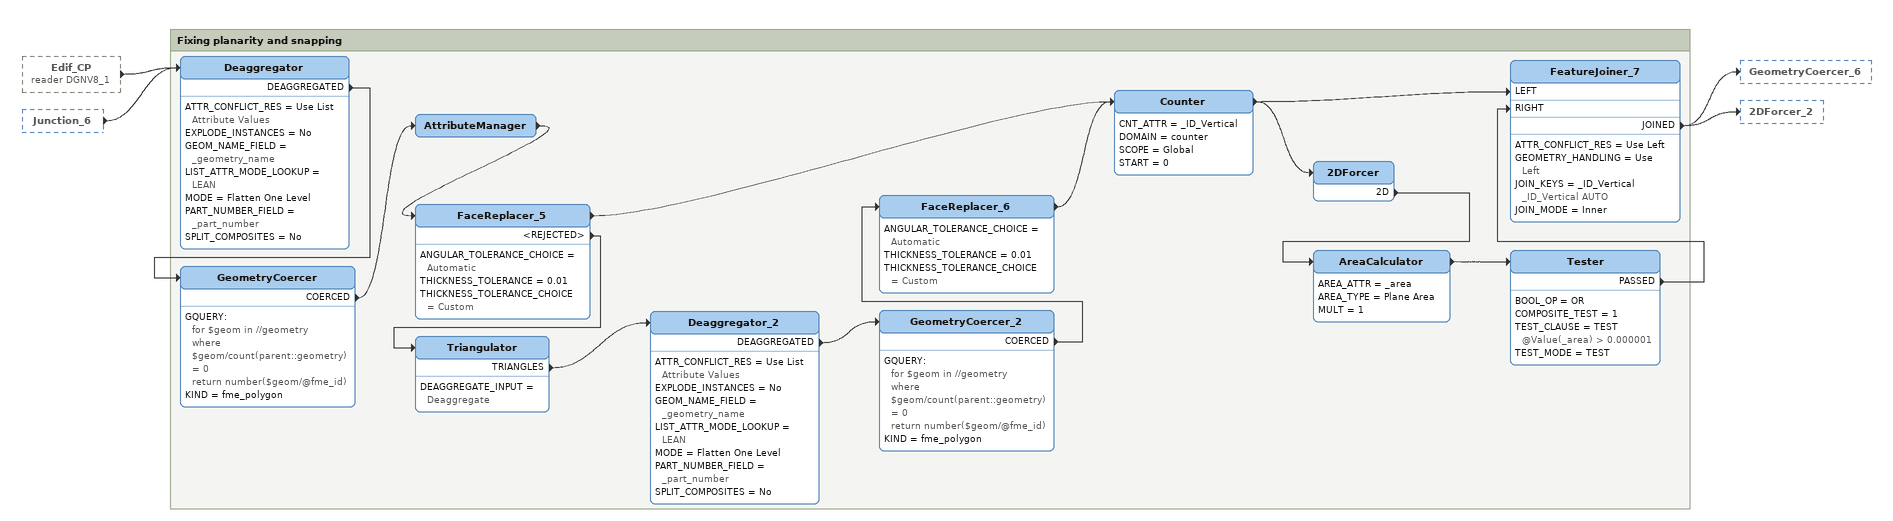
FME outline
Edif_CP (reader DGNV8_1) [outside]
    -> Deaggregator
Junction_6 [outside]
    -> Deaggregator

Bookmark: Fixing planarity and snapping
Deaggregator
    ATTR_CONFLICT_RES = Use List Attribute Values
    EXPLODE_INSTANCES = No
    GEOM_NAME_FIELD = _geometry_name
    LIST_ATTR_MODE_LOOKUP = LEAN
    MODE = Flatten One Level
    PART_NUMBER_FIELD = _part_number
    SPLIT_COMPOSITES = No
    DEAGGREGATED -> GeometryCoercer
GeometryCoercer
    GQUERY:
      for $geom in //geometry
      where $geom/count(parent::geometry) = 0
      return number($geom/@fme_id)
    KIND = fme_polygon
    COERCED -> AttributeManager
AttributeManager
    -> FaceReplacer_5
FaceReplacer_5
    ANGULAR_TOLERANCE_CHOICE = Automatic
    THICKNESS_TOLERANCE = 0.01
    THICKNESS_TOLERANCE_CHOICE = Custom
    -> Counter
    <REJECTED> -> Triangulator
Triangulator
    DEAGGREGATE_INPUT = Deaggregate
    TRIANGLES -> Deaggregator_2
Deaggregator_2
    ATTR_CONFLICT_RES = Use List Attribute Values
    EXPLODE_INSTANCES = No
    GEOM_NAME_FIELD = _geometry_name
    LIST_ATTR_MODE_LOOKUP = LEAN
    MODE = Flatten One Level
    PART_NUMBER_FIELD = _part_number
    SPLIT_COMPOSITES = No
    DEAGGREGATED -> GeometryCoercer_2
GeometryCoercer_2
    GQUERY:
      for $geom in //geometry
      where $geom/count(parent::geometry) = 0
      return number($geom/@fme_id)
    KIND = fme_polygon
    COERCED -> FaceReplacer_6
FaceReplacer_6
    ANGULAR_TOLERANCE_CHOICE = Automatic
    THICKNESS_TOLERANCE = 0.01
    THICKNESS_TOLERANCE_CHOICE = Custom
    -> Counter
Counter
    CNT_ATTR = _ID_Vertical
    DOMAIN = counter
    SCOPE = Global
    START = 0
    -> FeatureJoiner_7 [LEFT]
    -> 2DForcer
2DForcer
    2D -> AreaCalculator
AreaCalculator
    AREA_ATTR = _area
    AREA_TYPE = Plane Area
    MULT = 1
    -> Tester
Tester
    BOOL_OP = OR
    COMPOSITE_TEST = 1
    TEST_CLAUSE = TEST @Value(_area) > 0.000001
    TEST_MODE = TEST
    PASSED -> FeatureJoiner_7 [RIGHT]
FeatureJoiner_7
    ATTR_CONFLICT_RES = Use Left
    GEOMETRY_HANDLING = Use Left
    JOIN_KEYS = _ID_Vertical _ID_Vertical AUTO
    JOIN_MODE = Inner
    JOINED -> GeometryCoercer_6
    JOINED -> 2DForcer_2
